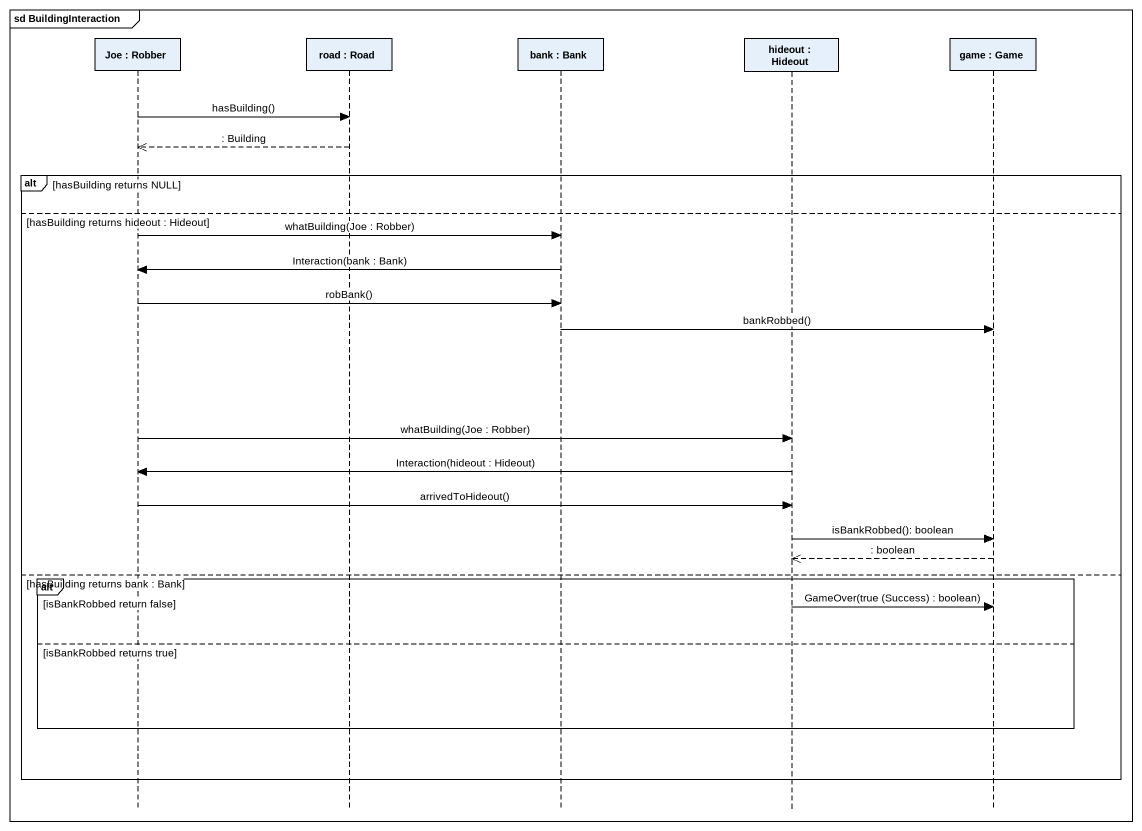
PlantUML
@startuml
mainframe sd BuildingInteraction
hide footbox
participant "Joe : Robber" as Joe_Robber
participant "road : Road" as road_Road
participant "bank : Bank" as bank_Bank
participant "hideout : Hideout" as hideout_Hideout
participant "game : Game" as game_Game

Joe_Robber -> road_Road : hasBuilding()
road_Road -->> Joe_Robber : : Building
alt hasBuilding returns NULL
else hasBuilding returns hideout : Hideout
  Joe_Robber -> bank_Bank : whatBuilding(Joe : Robber)
  bank_Bank -> Joe_Robber : Interaction(bank : Bank)
  Joe_Robber -> bank_Bank : robBank()
  bank_Bank -> game_Game : bankRobbed()
  Joe_Robber -> hideout_Hideout : whatBuilding(Joe : Robber)
  hideout_Hideout -> Joe_Robber : Interaction(hideout : Hideout)
  Joe_Robber -> hideout_Hideout : arrivedToHideout()
  hideout_Hideout -> game_Game : isBankRobbed(): boolean
  game_Game -->> hideout_Hideout : : boolean
else hasBuilding returns bank : Bank
  alt isBankRobbed return false
    hideout_Hideout -> game_Game : GameOver(true (Success) : boolean)
  else isBankRobbed returns true
  end
end
@enduml
